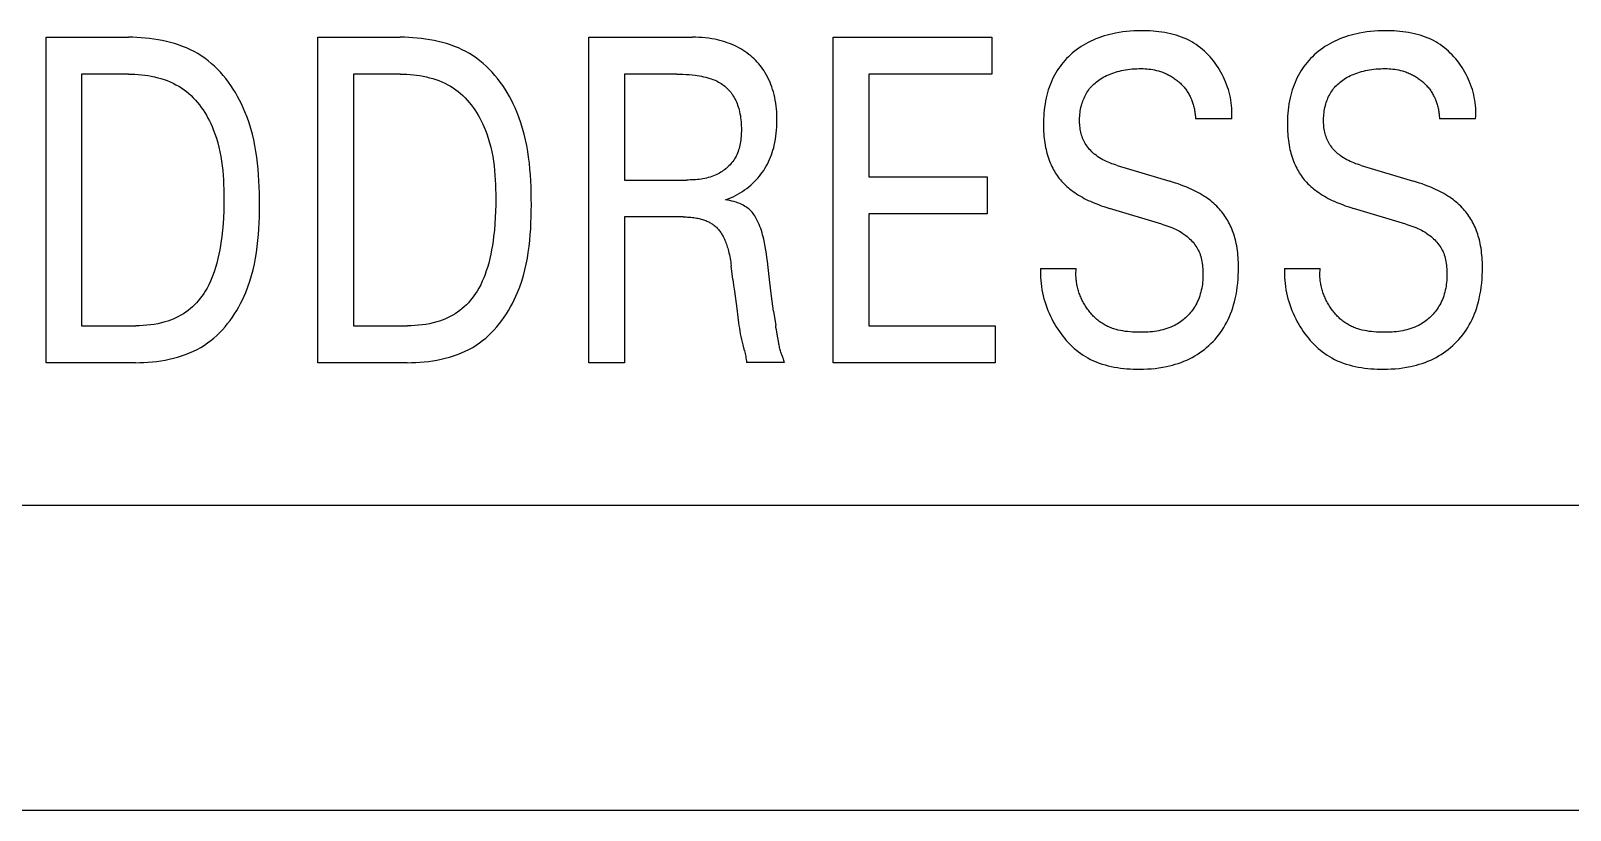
# Model space of a CAD drawing. Extents: x 867151 to 1787449, y -2071112 to -1028603.
# Drawn here: x 871117.75 to 871125.31, y -1032698.93 to -1032695.1 of the extents above; entities that cross this region are included whole.
import ezdxf

# ---------------------------------------------------------------- set-up
doc = ezdxf.new("R2010")
doc.units = 0
doc.header["$LTSCALE"] = 4
doc.header["$MEASUREMENT"] = 0
doc.layers.get('0').update_dxf_attribs({"linetype": 'CONTINUOUS'})
doc.layers.add('20000_FRONT_O', color=7, linetype='CONTINUOUS')

# ---------------------------------------------------------------- blocks, each defined once
blk = doc.blocks.new('CPU')
at = {"layer": '20000_FRONT_O', "color": 7, "linetype": 'Continuous'}
for p, q in [((82741.3324, 11003.8925), (82741.3324, 11005.4925)), ((82741.3324, 11005.4925), (82741.7379, 11005.4925)), ((82742.6686, 11003.8925), (82742.6686, 11005.4925)), ((82742.6686, 11005.4925), (82743.0741, 11005.4925)), ((82744.0004, 11003.8925), (82744.0004, 11005.4925)), ((82744.0004, 11005.4925), (82744.5102, 11005.4925)), ((82745.2023, 11003.8925), (82745.2023, 11005.4925)), ((82745.2023, 11005.4925), (82745.9825, 11005.4925)), ((82745.9825, 11005.4925), (82745.9825, 11005.3111)), ((82741.5075, 11005.3111), (82741.5075, 11004.0739)), ((82741.7379, 11005.3111), (82741.5075, 11005.3111)), ((82742.8437, 11005.3111), (82742.8437, 11004.0739)), ((82743.0741, 11005.3111), (82742.8437, 11005.3111)), ((82744.1754, 11005.3111), (82744.1754, 11004.7906)), ((82744.434, 11005.3111), (82744.1754, 11005.3111)), ((82745.3774, 11005.3111), (82745.3774, 11004.8065)), ((82745.9825, 11005.3111), (82745.3774, 11005.3111)), ((82747.1609, 11005.0922), (82746.9831, 11005.0922)), ((82748.3602, 11005.0922), (82748.1823, 11005.0922)), ((82745.3774, 11004.8065), (82745.9589, 11004.8065)), ((82745.9589, 11004.8065), (82745.9589, 11004.625)), ((82746.5985, 11004.862), (82746.8561, 11004.7849)), ((82747.7977, 11004.862), (82748.0553, 11004.7849)), ((82744.1754, 11004.7906), (82744.4802, 11004.7906)), ((82746.818, 11004.574), (82746.5604, 11004.6511)), ((82748.0172, 11004.574), (82747.7596, 11004.6511)), ((82744.1754, 11004.6092), (82744.1754, 11003.8925)), ((82744.4639, 11004.6092), (82744.1754, 11004.6092)), ((82745.3774, 11004.625), (82745.3774, 11004.0739)), ((82745.9589, 11004.625), (82745.3774, 11004.625)), ((82744.7088, 11004.3019), (82744.7007, 11004.3688)), ((82746.2211, 11004.3563), (82746.3971, 11004.3563)), ((82747.4203, 11004.3563), (82747.5963, 11004.3563)), ((82744.9093, 11004.1465), (82744.9193, 11004.0762)), ((82741.5075, 11004.0739), (82741.7733, 11004.0739)), ((82742.8437, 11004.0739), (82743.1095, 11004.0739)), ((82745.3774, 11004.0739), (82745.9988, 11004.0739)), ((82745.9988, 11004.0739), (82745.9988, 11003.8925)), ((82741.7724, 11003.8925), (82741.3324, 11003.8925)), ((82743.1086, 11003.8925), (82742.6686, 11003.8925)), ((82744.1754, 11003.8925), (82744.0004, 11003.8925)), ((82744.9619, 11003.8936), (82744.776, 11003.8936)), ((82745.9988, 11003.8925), (82745.2023, 11003.8925)), ((82730.988, 11003.1925), (82752.408, 11003.1925)), ((82730.988, 11001.6925), (82752.408, 11001.6925))]:
    blk.add_line(p, q, dxfattribs=at)
for points in [[(82741.7724, 11003.8925), (82741.793, 11003.8928), (82741.8138, 11003.8935), (82741.8346, 11003.8947), (82741.8555, 11003.8965), (82741.8763, 11003.8989), (82741.8972, 11003.9018), (82741.9179, 11003.9053), (82741.9385, 11003.9095), (82741.9589, 11003.9143), (82741.9791, 11003.9198), (82741.9991, 11003.9259), (82742.0187, 11003.9328), (82742.038, 11003.9405), (82742.057, 11003.9489), (82742.0755, 11003.958), (82742.0935, 11003.968), (82742.111, 11003.9788), (82742.127, 11003.9898), (82742.1426, 11004.0014), (82742.1576, 11004.0138), (82742.1721, 11004.0268), (82742.1861, 11004.0404), (82742.1996, 11004.0545), (82742.2126, 11004.0693), (82742.2251, 11004.0845), (82742.2371, 11004.1001), (82742.2486, 11004.1162), (82742.2596, 11004.1327), (82742.27, 11004.1495), (82742.2799, 11004.1667), (82742.2893, 11004.1841), (82742.2981, 11004.2018), (82742.3065, 11004.2197), (82742.3142, 11004.2377), (82742.325, 11004.2651), (82742.3345, 11004.2928), (82742.343, 11004.3208), (82742.3504, 11004.349), (82742.3569, 11004.3774), (82742.3625, 11004.406), (82742.3672, 11004.4348), (82742.3711, 11004.4638), (82742.3743, 11004.4929), (82742.3769, 11004.5221), (82742.3789, 11004.5514), (82742.3803, 11004.5808), (82742.3812, 11004.6103), (82742.3818, 11004.6398), (82742.382, 11004.6693), (82742.3819, 11004.6986), (82742.3814, 11004.7279), (82742.3806, 11004.7572), (82742.3793, 11004.7864), (82742.3775, 11004.8155), (82742.3752, 11004.8446), (82742.3723, 11004.8736), (82742.3687, 11004.9024), (82742.3645, 11004.9311), (82742.3594, 11004.9596), (82742.3536, 11004.988), (82742.3469, 11005.0162), (82742.3393, 11005.0442), (82742.3307, 11005.0719), (82742.3211, 11005.0994), (82742.3104, 11005.1266), (82742.3022, 11005.1457), (82742.2934, 11005.1647), (82742.284, 11005.1834), (82742.2741, 11005.2019), (82742.2637, 11005.2201), (82742.2526, 11005.2379), (82742.2411, 11005.2554), (82742.229, 11005.2724), (82742.2163, 11005.289), (82742.2031, 11005.3052), (82742.1894, 11005.3208), (82742.1751, 11005.3358), (82742.1603, 11005.3502), (82742.1449, 11005.364), (82742.129, 11005.3771), (82742.1126, 11005.3894), (82742.0957, 11005.401), (82742.0783, 11005.4119), (82742.0603, 11005.4219), (82742.0419, 11005.4312), (82742.0231, 11005.4398), (82742.0039, 11005.4476), (82741.9844, 11005.4547), (82741.9646, 11005.4611), (82741.9446, 11005.4669), (82741.9243, 11005.472), (82741.9038, 11005.4765), (82741.8832, 11005.4805), (82741.8624, 11005.4838), (82741.8416, 11005.4865), (82741.8208, 11005.4887), (82741.8, 11005.4904), (82741.7792, 11005.4916), (82741.7585, 11005.4923), (82741.7379, 11005.4925)], [(82743.1086, 11003.8925), (82743.1292, 11003.8928), (82743.15, 11003.8935), (82743.1708, 11003.8947), (82743.1917, 11003.8965), (82743.2126, 11003.8989), (82743.2334, 11003.9018), (82743.2541, 11003.9053), (82743.2747, 11003.9095), (82743.2952, 11003.9143), (82743.3154, 11003.9198), (82743.3353, 11003.9259), (82743.355, 11003.9328), (82743.3743, 11003.9405), (82743.3932, 11003.9489), (82743.4117, 11003.958), (82743.4298, 11003.968), (82743.4473, 11003.9788), (82743.4633, 11003.9898), (82743.4788, 11004.0014), (82743.4938, 11004.0138), (82743.5083, 11004.0268), (82743.5224, 11004.0404), (82743.5359, 11004.0545), (82743.5489, 11004.0693), (82743.5614, 11004.0845), (82743.5734, 11004.1001), (82743.5848, 11004.1162), (82743.5958, 11004.1327), (82743.6062, 11004.1495), (82743.6161, 11004.1667), (82743.6255, 11004.1841), (82743.6344, 11004.2018), (82743.6427, 11004.2197), (82743.6505, 11004.2377), (82743.6612, 11004.2651), (82743.6708, 11004.2928), (82743.6792, 11004.3208), (82743.6867, 11004.349), (82743.6931, 11004.3774), (82743.6987, 11004.406), (82743.7034, 11004.4348), (82743.7074, 11004.4638), (82743.7106, 11004.4929), (82743.7131, 11004.5221), (82743.7151, 11004.5514), (82743.7165, 11004.5808), (82743.7175, 11004.6103), (82743.718, 11004.6398), (82743.7182, 11004.6693), (82743.7181, 11004.6986), (82743.7177, 11004.7279), (82743.7168, 11004.7572), (82743.7156, 11004.7864), (82743.7138, 11004.8155), (82743.7115, 11004.8446), (82743.7085, 11004.8736), (82743.705, 11004.9024), (82743.7007, 11004.9311), (82743.6957, 11004.9596), (82743.6898, 11004.988), (82743.6831, 11005.0162), (82743.6755, 11005.0442), (82743.6669, 11005.0719), (82743.6573, 11005.0994), (82743.6467, 11005.1266), (82743.6384, 11005.1457), (82743.6296, 11005.1647), (82743.6203, 11005.1834), (82743.6104, 11005.2019), (82743.5999, 11005.2201), (82743.5889, 11005.2379), (82743.5773, 11005.2554), (82743.5652, 11005.2724), (82743.5525, 11005.289), (82743.5393, 11005.3052), (82743.5256, 11005.3208), (82743.5113, 11005.3358), (82743.4965, 11005.3502), (82743.4812, 11005.364), (82743.4653, 11005.3771), (82743.4489, 11005.3894), (82743.432, 11005.401), (82743.4145, 11005.4119), (82743.3966, 11005.4219), (82743.3782, 11005.4312), (82743.3594, 11005.4398), (82743.3402, 11005.4476), (82743.3207, 11005.4547), (82743.3009, 11005.4611), (82743.2808, 11005.4669), (82743.2605, 11005.472), (82743.24, 11005.4765), (82743.2194, 11005.4805), (82743.1987, 11005.4838), (82743.1779, 11005.4865), (82743.1571, 11005.4887), (82743.1362, 11005.4904), (82743.1154, 11005.4916), (82743.0947, 11005.4923), (82743.0741, 11005.4925)], [(82744.6726, 11004.6931), (82744.6851, 11004.6979), (82744.6975, 11004.7031), (82744.7097, 11004.7087), (82744.7217, 11004.7148), (82744.7333, 11004.721), (82744.7446, 11004.7276), (82744.7557, 11004.7346), (82744.7665, 11004.742), (82744.777, 11004.7496), (82744.7872, 11004.7576), (82744.7972, 11004.766), (82744.8068, 11004.7747), (82744.8153, 11004.783), (82744.8236, 11004.7915), (82744.8316, 11004.8003), (82744.8392, 11004.8094), (82744.8466, 11004.8187), (82744.8537, 11004.8282), (82744.8604, 11004.838), (82744.8668, 11004.848), (82744.8728, 11004.8583), (82744.8787, 11004.869), (82744.8842, 11004.8799), (82744.8893, 11004.8911), (82744.8941, 11004.9024), (82744.8984, 11004.9138), (82744.9025, 11004.9254), (82744.9061, 11004.937), (82744.9095, 11004.9488), (82744.9124, 11004.9607), (82744.9157, 11004.9756), (82744.9185, 11004.9907), (82744.9207, 11005.0058), (82744.9225, 11005.0209), (82744.9239, 11005.0362), (82744.9249, 11005.0514), (82744.9254, 11005.0667), (82744.9257, 11005.082), (82744.9255, 11005.0965), (82744.9251, 11005.111), (82744.9243, 11005.1254), (82744.9231, 11005.1399), (82744.9216, 11005.1543), (82744.9197, 11005.1686), (82744.9173, 11005.1829), (82744.9146, 11005.1971), (82744.9113, 11005.2112), (82744.9081, 11005.2235), (82744.9045, 11005.2358), (82744.9006, 11005.248), (82744.8962, 11005.26), (82744.8915, 11005.2719), (82744.8863, 11005.2836), (82744.8808, 11005.295), (82744.8748, 11005.3063), (82744.8684, 11005.3174), (82744.8625, 11005.3267), (82744.8564, 11005.3358), (82744.8499, 11005.3448), (82744.8431, 11005.3535), (82744.836, 11005.3619), (82744.8287, 11005.3702), (82744.8211, 11005.3782), (82744.8133, 11005.3859), (82744.8052, 11005.3934), (82744.7968, 11005.4007), (82744.7875, 11005.4082), (82744.778, 11005.4154), (82744.7682, 11005.4223), (82744.7582, 11005.4289), (82744.748, 11005.4351), (82744.7376, 11005.441), (82744.727, 11005.4465), (82744.7162, 11005.4517), (82744.7047, 11005.4568), (82744.6931, 11005.4615), (82744.6813, 11005.4658), (82744.6693, 11005.4698), (82744.6573, 11005.4735), (82744.6452, 11005.4767), (82744.6329, 11005.4797), (82744.6206, 11005.4823), (82744.605, 11005.4851), (82744.5893, 11005.4875), (82744.5735, 11005.4894), (82744.5577, 11005.4908), (82744.5419, 11005.4918), (82744.526, 11005.4923), (82744.5102, 11005.4925)], [(82747.1609, 11005.0922), (82747.1617, 11005.1052), (82747.1621, 11005.1183), (82747.1619, 11005.1313), (82747.1613, 11005.1444), (82747.1603, 11005.1575), (82747.1588, 11005.1705), (82747.1568, 11005.1835), (82747.1544, 11005.1965), (82747.1516, 11005.2094), (82747.1484, 11005.2223), (82747.1447, 11005.235), (82747.1407, 11005.2477), (82747.1362, 11005.2602), (82747.1313, 11005.2727), (82747.1261, 11005.2849), (82747.1205, 11005.297), (82747.1145, 11005.309), (82747.1081, 11005.3207), (82747.1014, 11005.3322), (82747.0944, 11005.3435), (82747.0871, 11005.3545), (82747.0794, 11005.3653), (82747.0714, 11005.3758), (82747.0631, 11005.386), (82747.0545, 11005.396), (82747.0456, 11005.4056), (82747.0364, 11005.4149), (82747.027, 11005.4239), (82747.0172, 11005.4326), (82747.0072, 11005.4409), (82746.9969, 11005.4488), (82746.9864, 11005.4563), (82746.9756, 11005.4634), (82746.9645, 11005.47), (82746.9533, 11005.4763), (82746.9406, 11005.4826), (82746.9277, 11005.4884), (82746.9145, 11005.4937), (82746.9011, 11005.4985), (82746.8875, 11005.5028), (82746.8738, 11005.5067), (82746.8599, 11005.5101), (82746.8458, 11005.5131), (82746.8317, 11005.5157), (82746.8174, 11005.5179), (82746.8031, 11005.5197), (82746.7886, 11005.5212), (82746.7742, 11005.5224), (82746.7597, 11005.5233), (82746.7453, 11005.5239), (82746.7308, 11005.5242), (82746.7164, 11005.5243), (82746.6981, 11005.524), (82746.6799, 11005.5233), (82746.6619, 11005.5222), (82746.6438, 11005.5207), (82746.6259, 11005.5186), (82746.6081, 11005.5161), (82746.5903, 11005.5129), (82746.5762, 11005.51), (82746.5622, 11005.5068), (82746.5483, 11005.5031), (82746.5345, 11005.4991), (82746.5208, 11005.4946), (82746.5072, 11005.4898), (82746.4938, 11005.4846), (82746.4805, 11005.4789), (82746.4681, 11005.4731), (82746.4558, 11005.467), (82746.4438, 11005.4605), (82746.432, 11005.4536), (82746.4204, 11005.4463), (82746.409, 11005.4386), (82746.3979, 11005.4306), (82746.3871, 11005.4222), (82746.3773, 11005.4141), (82746.3679, 11005.4057), (82746.3587, 11005.397), (82746.3497, 11005.388), (82746.3411, 11005.3787), (82746.3328, 11005.3692), (82746.3248, 11005.3593), (82746.3172, 11005.3493), (82746.3099, 11005.3389), (82746.3029, 11005.3283), (82746.2962, 11005.3172), (82746.2898, 11005.3058), (82746.2838, 11005.2942), (82746.2782, 11005.2824), (82746.273, 11005.2704), (82746.2682, 11005.2583), (82746.2637, 11005.246), (82746.2596, 11005.2336), (82746.2558, 11005.2211), (82746.2524, 11005.2085), (82746.2489, 11005.1939), (82746.2459, 11005.1792), (82746.2433, 11005.1644), (82746.2411, 11005.1496), (82746.2392, 11005.1347), (82746.2378, 11005.1197), (82746.2368, 11005.1048)], [(82748.3602, 11005.0922), (82748.361, 11005.1052), (82748.3613, 11005.1183), (82748.3612, 11005.1313), (82748.3606, 11005.1444), (82748.3595, 11005.1575), (82748.358, 11005.1705), (82748.3561, 11005.1835), (82748.3537, 11005.1965), (82748.3509, 11005.2094), (82748.3476, 11005.2223), (82748.344, 11005.235), (82748.3399, 11005.2477), (82748.3355, 11005.2602), (82748.3306, 11005.2727), (82748.3254, 11005.2849), (82748.3197, 11005.297), (82748.3137, 11005.309), (82748.3074, 11005.3207), (82748.3007, 11005.3322), (82748.2937, 11005.3435), (82748.2864, 11005.3545), (82748.2787, 11005.3653), (82748.2707, 11005.3758), (82748.2624, 11005.386), (82748.2538, 11005.396), (82748.2449, 11005.4056), (82748.2357, 11005.4149), (82748.2262, 11005.4239), (82748.2165, 11005.4326), (82748.2064, 11005.4409), (82748.1962, 11005.4488), (82748.1856, 11005.4563), (82748.1748, 11005.4634), (82748.1638, 11005.47), (82748.1525, 11005.4763), (82748.1398, 11005.4826), (82748.1269, 11005.4884), (82748.1138, 11005.4937), (82748.1004, 11005.4985), (82748.0868, 11005.5028), (82748.0731, 11005.5067), (82748.0591, 11005.5101), (82748.0451, 11005.5131), (82748.0309, 11005.5157), (82748.0167, 11005.5179), (82748.0023, 11005.5197), (82747.9879, 11005.5212), (82747.9735, 11005.5224), (82747.959, 11005.5233), (82747.9445, 11005.5239), (82747.9301, 11005.5242), (82747.9156, 11005.5243), (82747.8974, 11005.524), (82747.8792, 11005.5233), (82747.8611, 11005.5222), (82747.8431, 11005.5207), (82747.8252, 11005.5186), (82747.8073, 11005.5161), (82747.7896, 11005.5129), (82747.7755, 11005.51), (82747.7615, 11005.5068), (82747.7476, 11005.5031), (82747.7337, 11005.4991), (82747.72, 11005.4946), (82747.7065, 11005.4898), (82747.693, 11005.4846), (82747.6798, 11005.4789), (82747.6674, 11005.4731), (82747.6551, 11005.467), (82747.6431, 11005.4605), (82747.6312, 11005.4536), (82747.6196, 11005.4463), (82747.6083, 11005.4386), (82747.5972, 11005.4306), (82747.5863, 11005.4222), (82747.5766, 11005.4141), (82747.5671, 11005.4057), (82747.5579, 11005.397), (82747.549, 11005.388), (82747.5404, 11005.3787), (82747.5321, 11005.3692), (82747.5241, 11005.3593), (82747.5164, 11005.3493), (82747.5091, 11005.3389), (82747.5022, 11005.3283), (82747.4954, 11005.3172), (82747.4891, 11005.3058), (82747.4831, 11005.2942), (82747.4775, 11005.2824), (82747.4723, 11005.2704), (82747.4674, 11005.2583), (82747.4629, 11005.246), (82747.4588, 11005.2336), (82747.4551, 11005.2211), (82747.4517, 11005.2085), (82747.4482, 11005.1939), (82747.4451, 11005.1792), (82747.4425, 11005.1644), (82747.4403, 11005.1496), (82747.4385, 11005.1347), (82747.4371, 11005.1197), (82747.436, 11005.1048)], [(82746.5985, 11004.862), (82746.5894, 11004.8648), (82746.5804, 11004.8678), (82746.5714, 11004.871), (82746.5625, 11004.8744), (82746.5537, 11004.878), (82746.5449, 11004.8819), (82746.5363, 11004.886), (82746.5279, 11004.8904), (82746.5196, 11004.895), (82746.5114, 11004.9), (82746.5034, 11004.9052), (82746.4956, 11004.9108), (82746.4898, 11004.9153), (82746.4841, 11004.92), (82746.4785, 11004.9249), (82746.4731, 11004.93), (82746.4679, 11004.9352), (82746.4628, 11004.9406), (82746.458, 11004.9462), (82746.4534, 11004.952), (82746.449, 11004.9579), (82746.4448, 11004.9639), (82746.4409, 11004.9701), (82746.4373, 11004.9765), (82746.434, 11004.983), (82746.4308, 11004.9898), (82746.4279, 11004.9968), (82746.4254, 11005.0039), (82746.4231, 11005.0111), (82746.4211, 11005.0184), (82746.4193, 11005.0257), (82746.4178, 11005.0332), (82746.4165, 11005.0407), (82746.4155, 11005.0482), (82746.4146, 11005.0558), (82746.414, 11005.0634), (82746.4136, 11005.071), (82746.4134, 11005.0786), (82746.4134, 11005.0874), (82746.4136, 11005.0961), (82746.414, 11005.1048), (82746.4147, 11005.1135), (82746.4157, 11005.1222), (82746.4169, 11005.1308), (82746.4184, 11005.1393), (82746.4202, 11005.1478), (82746.4223, 11005.1563), (82746.4246, 11005.1647), (82746.4269, 11005.1721), (82746.4294, 11005.1794), (82746.4322, 11005.1866), (82746.4352, 11005.1937), (82746.4384, 11005.2008), (82746.4418, 11005.2077), (82746.4455, 11005.2144), (82746.4495, 11005.2211), (82746.4537, 11005.2276), (82746.4581, 11005.2338), (82746.4628, 11005.2399), (82746.4677, 11005.2458), (82746.4729, 11005.2515), (82746.4782, 11005.2571), (82746.4838, 11005.2624), (82746.4895, 11005.2675), (82746.4954, 11005.2725), (82746.5015, 11005.2772), (82746.5077, 11005.2818), (82746.5141, 11005.2861), (82746.5219, 11005.2911), (82746.5298, 11005.2958), (82746.5379, 11005.3002), (82746.5462, 11005.3043), (82746.5546, 11005.3082), (82746.563, 11005.3118), (82746.5716, 11005.3151), (82746.581, 11005.3184), (82746.5905, 11005.3214), (82746.6001, 11005.3242), (82746.6098, 11005.3266), (82746.6195, 11005.3288), (82746.6293, 11005.3308), (82746.6391, 11005.3325), (82746.65, 11005.3341), (82746.661, 11005.3355), (82746.6721, 11005.3366), (82746.6831, 11005.3374), (82746.6942, 11005.338), (82746.7053, 11005.3383), (82746.7164, 11005.3383), (82746.7258, 11005.3381), (82746.7352, 11005.3377), (82746.7446, 11005.3371), (82746.754, 11005.3362), (82746.7634, 11005.335), (82746.7727, 11005.3336), (82746.7819, 11005.3319), (82746.792, 11005.3296), (82746.8019, 11005.327), (82746.8118, 11005.3239)], [(82747.7977, 11004.862), (82747.7886, 11004.8648), (82747.7796, 11004.8678), (82747.7706, 11004.871), (82747.7617, 11004.8744), (82747.7529, 11004.878), (82747.7442, 11004.8819), (82747.7356, 11004.886), (82747.7271, 11004.8904), (82747.7188, 11004.895), (82747.7107, 11004.9), (82747.7027, 11004.9052), (82747.6949, 11004.9108), (82747.6891, 11004.9153), (82747.6833, 11004.92), (82747.6778, 11004.9249), (82747.6724, 11004.93), (82747.6671, 11004.9352), (82747.6621, 11004.9406), (82747.6573, 11004.9462), (82747.6527, 11004.952), (82747.6483, 11004.9579), (82747.6441, 11004.9639), (82747.6402, 11004.9701), (82747.6366, 11004.9765), (82747.6332, 11004.983), (82747.6301, 11004.9898), (82747.6272, 11004.9968), (82747.6246, 11005.0039), (82747.6223, 11005.0111), (82747.6203, 11005.0184), (82747.6186, 11005.0257), (82747.617, 11005.0332), (82747.6158, 11005.0407), (82747.6147, 11005.0482), (82747.6139, 11005.0558), (82747.6133, 11005.0634), (82747.6129, 11005.071), (82747.6127, 11005.0786), (82747.6126, 11005.0874), (82747.6128, 11005.0961), (82747.6133, 11005.1048), (82747.614, 11005.1135), (82747.615, 11005.1222), (82747.6162, 11005.1308), (82747.6177, 11005.1393), (82747.6195, 11005.1478), (82747.6215, 11005.1563), (82747.6238, 11005.1647), (82747.6261, 11005.1721), (82747.6287, 11005.1794), (82747.6314, 11005.1866), (82747.6344, 11005.1937), (82747.6376, 11005.2008), (82747.6411, 11005.2077), (82747.6448, 11005.2144), (82747.6488, 11005.2211), (82747.653, 11005.2276), (82747.6574, 11005.2338), (82747.6621, 11005.2399), (82747.667, 11005.2458), (82747.6721, 11005.2515), (82747.6775, 11005.2571), (82747.6831, 11005.2624), (82747.6888, 11005.2675), (82747.6947, 11005.2725), (82747.7008, 11005.2772), (82747.707, 11005.2818), (82747.7133, 11005.2861), (82747.7211, 11005.2911), (82747.7291, 11005.2958), (82747.7372, 11005.3002), (82747.7454, 11005.3043), (82747.7538, 11005.3082), (82747.7623, 11005.3118), (82747.7709, 11005.3151), (82747.7803, 11005.3184), (82747.7898, 11005.3214), (82747.7994, 11005.3242), (82747.809, 11005.3266), (82747.8187, 11005.3288), (82747.8285, 11005.3308), (82747.8383, 11005.3325), (82747.8493, 11005.3341), (82747.8603, 11005.3355), (82747.8713, 11005.3366), (82747.8824, 11005.3374), (82747.8935, 11005.338), (82747.9045, 11005.3383), (82747.9156, 11005.3383), (82747.9251, 11005.3381), (82747.9345, 11005.3377), (82747.9439, 11005.3371), (82747.9533, 11005.3362), (82747.9626, 11005.335), (82747.9719, 11005.3336), (82747.9812, 11005.3319), (82747.9912, 11005.3296), (82748.0012, 11005.327), (82748.0111, 11005.3239)], [(82741.7379, 11005.3111), (82741.7538, 11005.3109), (82741.7698, 11005.3103), (82741.7858, 11005.3093), (82741.8019, 11005.3079), (82741.818, 11005.306), (82741.834, 11005.3037), (82741.85, 11005.3009), (82741.8659, 11005.2976), (82741.8816, 11005.2938), (82741.8972, 11005.2894), (82741.9125, 11005.2846), (82741.9276, 11005.2791), (82741.9425, 11005.2732), (82741.957, 11005.2666), (82741.9712, 11005.2594), (82741.985, 11005.2516), (82741.9985, 11005.2432), (82742.0109, 11005.2345), (82742.0229, 11005.2253), (82742.0345, 11005.2156), (82742.0457, 11005.2054), (82742.0565, 11005.1946), (82742.0669, 11005.1835), (82742.0769, 11005.1719), (82742.0865, 11005.1599), (82742.0957, 11005.1476), (82742.1045, 11005.1349), (82742.1129, 11005.122), (82742.1209, 11005.1087), (82742.1285, 11005.0952), (82742.1357, 11005.0815), (82742.1424, 11005.0677), (82742.1488, 11005.0536), (82742.1548, 11005.0394), (82742.1631, 11005.0177), (82742.1705, 11004.9958), (82742.177, 11004.9737), (82742.1827, 11004.9515), (82742.1877, 11004.929), (82742.192, 11004.9065), (82742.1957, 11004.8838), (82742.1987, 11004.8609), (82742.2012, 11004.8381), (82742.2032, 11004.8151), (82742.2047, 11004.7921), (82742.2057, 11004.769), (82742.2064, 11004.746), (82742.2068, 11004.7229), (82742.2069, 11004.6999), (82742.2066, 11004.6686), (82742.2059, 11004.6374), (82742.2046, 11004.6062), (82742.2026, 11004.5752), (82742.2, 11004.5441), (82742.1967, 11004.5132), (82742.1939, 11004.4912), (82742.1906, 11004.4693), (82742.1868, 11004.4474), (82742.1826, 11004.4257), (82742.1777, 11004.4041), (82742.1723, 11004.3826), (82742.1662, 11004.3612), (82742.1606, 11004.3438), (82742.1546, 11004.3265), (82742.148, 11004.3094), (82742.1408, 11004.2926), (82742.133, 11004.276), (82742.1245, 11004.2598), (82742.1153, 11004.244), (82742.1076, 11004.2321), (82742.0995, 11004.2205), (82742.091, 11004.2092), (82742.082, 11004.1982), (82742.0726, 11004.1876), (82742.0628, 11004.1774), (82742.0526, 11004.1677), (82742.0419, 11004.1584), (82742.0309, 11004.1495), (82742.0194, 11004.1412), (82742.0076, 11004.1334), (82741.9954, 11004.1261), (82741.9829, 11004.1193), (82741.9701, 11004.113), (82741.9571, 11004.1072), (82741.9439, 11004.1019), (82741.9305, 11004.0971), (82741.9169, 11004.0928), (82741.8994, 11004.0881), (82741.8816, 11004.0841), (82741.8637, 11004.0808), (82741.8457, 11004.0782), (82741.8277, 11004.0763), (82741.8095, 11004.075), (82741.7914, 11004.0742), (82741.7733, 11004.0739)], [(82743.0741, 11005.3111), (82743.09, 11005.3109), (82743.106, 11005.3103), (82743.1221, 11005.3093), (82743.1382, 11005.3079), (82743.1542, 11005.306), (82743.1703, 11005.3037), (82743.1863, 11005.3009), (82743.2021, 11005.2976), (82743.2178, 11005.2938), (82743.2334, 11005.2894), (82743.2487, 11005.2846), (82743.2639, 11005.2791), (82743.2787, 11005.2732), (82743.2932, 11005.2666), (82743.3074, 11005.2594), (82743.3213, 11005.2516), (82743.3347, 11005.2432), (82743.3471, 11005.2345), (82743.3591, 11005.2253), (82743.3707, 11005.2156), (82743.3819, 11005.2054), (82743.3927, 11005.1946), (82743.4031, 11005.1835), (82743.4131, 11005.1719), (82743.4227, 11005.1599), (82743.432, 11005.1476), (82743.4408, 11005.1349), (82743.4491, 11005.122), (82743.4571, 11005.1087), (82743.4647, 11005.0952), (82743.4719, 11005.0815), (82743.4787, 11005.0677), (82743.4851, 11005.0536), (82743.491, 11005.0394), (82743.4993, 11005.0177), (82743.5067, 11004.9958), (82743.5132, 11004.9737), (82743.519, 11004.9515), (82743.524, 11004.929), (82743.5283, 11004.9065), (82743.5319, 11004.8838), (82743.535, 11004.8609), (82743.5374, 11004.8381), (82743.5394, 11004.8151), (82743.5409, 11004.7921), (82743.542, 11004.769), (82743.5427, 11004.746), (82743.5431, 11004.7229), (82743.5431, 11004.6999), (82743.5429, 11004.6686), (82743.5421, 11004.6374), (82743.5408, 11004.6062), (82743.5389, 11004.5752), (82743.5363, 11004.5441), (82743.533, 11004.5132), (82743.5301, 11004.4912), (82743.5268, 11004.4693), (82743.5231, 11004.4474), (82743.5188, 11004.4257), (82743.514, 11004.4041), (82743.5085, 11004.3826), (82743.5024, 11004.3612), (82743.4969, 11004.3438), (82743.4909, 11004.3265), (82743.4843, 11004.3094), (82743.4771, 11004.2926), (82743.4693, 11004.276), (82743.4608, 11004.2598), (82743.4515, 11004.244), (82743.4439, 11004.2321), (82743.4358, 11004.2205), (82743.4273, 11004.2092), (82743.4183, 11004.1982), (82743.4089, 11004.1876), (82743.3991, 11004.1774), (82743.3888, 11004.1677), (82743.3782, 11004.1584), (82743.3672, 11004.1495), (82743.3557, 11004.1412), (82743.3438, 11004.1334), (82743.3316, 11004.1261), (82743.3191, 11004.1193), (82743.3064, 11004.113), (82743.2934, 11004.1072), (82743.2801, 11004.1019), (82743.2667, 11004.0971), (82743.2532, 11004.0928), (82743.2356, 11004.0881), (82743.2179, 11004.0841), (82743.2, 11004.0808), (82743.182, 11004.0782), (82743.1639, 11004.0763), (82743.1458, 11004.075), (82743.1276, 11004.0742), (82743.1095, 11004.0739)], [(82744.434, 11005.3111), (82744.4489, 11005.311), (82744.4637, 11005.3106), (82744.4786, 11005.3099), (82744.4935, 11005.3089), (82744.5083, 11005.3076), (82744.5231, 11005.3059), (82744.5336, 11005.3045), (82744.5441, 11005.3028), (82744.5545, 11005.3009), (82744.5649, 11005.2987), (82744.5752, 11005.2963), (82744.5855, 11005.2935), (82744.5956, 11005.2904), (82744.603, 11005.288), (82744.6103, 11005.2853), (82744.6174, 11005.2824), (82744.6245, 11005.2793), (82744.6315, 11005.276), (82744.6384, 11005.2725), (82744.6451, 11005.2687), (82744.6517, 11005.2646), (82744.6575, 11005.2607), (82744.6632, 11005.2565), (82744.6687, 11005.2522), (82744.6741, 11005.2476), (82744.6793, 11005.2428), (82744.6843, 11005.2379), (82744.6892, 11005.2328), (82744.6938, 11005.2275), (82744.6983, 11005.222), (82744.7026, 11005.2164), (82744.7066, 11005.2107), (82744.7111, 11005.2037), (82744.7154, 11005.1966), (82744.7193, 11005.1893), (82744.723, 11005.1818), (82744.7264, 11005.1743), (82744.7295, 11005.1666), (82744.7324, 11005.1588), (82744.735, 11005.151), (82744.7374, 11005.143), (82744.7396, 11005.1351), (82744.7419, 11005.1256), (82744.7439, 11005.116), (82744.7456, 11005.1064), (82744.747, 11005.0967), (82744.7482, 11005.087), (82744.7491, 11005.0772), (82744.7498, 11005.0675), (82744.7503, 11005.0576), (82744.7505, 11005.0477), (82744.7506, 11005.0378), (82744.7505, 11005.0294), (82744.7502, 11005.021), (82744.7498, 11005.0125), (82744.7492, 11005.0041), (82744.7485, 11004.9957), (82744.7475, 11004.9873), (82744.7464, 11004.9789), (82744.745, 11004.9707), (82744.7434, 11004.9624), (82744.7415, 11004.9543), (82744.7394, 11004.9462), (82744.737, 11004.9383), (82744.7343, 11004.9305), (82744.7314, 11004.9227), (82744.7281, 11004.9152), (82744.7245, 11004.9077), (82744.7205, 11004.9005), (82744.7168, 11004.8943), (82744.7129, 11004.8883), (82744.7087, 11004.8824), (82744.7043, 11004.8766), (82744.6996, 11004.871), (82744.6948, 11004.8656), (82744.6897, 11004.8603), (82744.6845, 11004.8552), (82744.6791, 11004.8503), (82744.6735, 11004.8456), (82744.6677, 11004.841), (82744.6618, 11004.8367), (82744.6558, 11004.8325), (82744.6496, 11004.8286), (82744.6433, 11004.8249), (82744.6369, 11004.8213), (82744.6304, 11004.8181), (82744.6222, 11004.8143), (82744.6138, 11004.8108), (82744.6053, 11004.8077), (82744.5967, 11004.805), (82744.588, 11004.8025), (82744.5793, 11004.8003), (82744.5704, 11004.7983), (82744.5615, 11004.7967), (82744.5526, 11004.7952), (82744.5435, 11004.794), (82744.5345, 11004.793), (82744.5255, 11004.7922), (82744.5164, 11004.7916), (82744.5073, 11004.7911), (82744.4983, 11004.7908), (82744.4892, 11004.7907), (82744.4802, 11004.7906)], [(82746.8118, 11005.3239), (82746.8176, 11005.322), (82746.8235, 11005.3198), (82746.8292, 11005.3175), (82746.8349, 11005.3151), (82746.8406, 11005.3126), (82746.8456, 11005.3102), (82746.8505, 11005.3077), (82746.8554, 11005.3051), (82746.8603, 11005.3024), (82746.865, 11005.2995), (82746.8698, 11005.2966), (82746.8744, 11005.2936), (82746.879, 11005.2904), (82746.8835, 11005.2872), (82746.888, 11005.2839), (82746.8924, 11005.2805), (82746.8965, 11005.2771), (82746.9006, 11005.2736), (82746.9046, 11005.27), (82746.9086, 11005.2664), (82746.9124, 11005.2626), (82746.9162, 11005.2588), (82746.9199, 11005.2549), (82746.9235, 11005.2509), (82746.927, 11005.2469), (82746.9304, 11005.2427), (82746.9337, 11005.2385), (82746.9369, 11005.2342), (82746.9399, 11005.2298), (82746.9429, 11005.2254), (82746.9458, 11005.2208), (82746.9486, 11005.2162), (82746.9512, 11005.2115), (82746.9537, 11005.2068), (82746.9562, 11005.202), (82746.9585, 11005.1972), (82746.9607, 11005.1923), (82746.9628, 11005.1873), (82746.9648, 11005.1823), (82746.9667, 11005.1773), (82746.9685, 11005.1722), (82746.9702, 11005.1671), (82746.9719, 11005.1615), (82746.9735, 11005.1558), (82746.975, 11005.1501), (82746.9763, 11005.1444), (82746.9775, 11005.1387), (82746.9786, 11005.1329), (82746.9796, 11005.1272), (82746.9805, 11005.1214), (82746.9812, 11005.1156), (82746.9819, 11005.1097), (82746.9824, 11005.1039), (82746.9828, 11005.0981), (82746.9831, 11005.0922)], [(82748.0111, 11005.3239), (82748.0169, 11005.322), (82748.0227, 11005.3198), (82748.0285, 11005.3175), (82748.0342, 11005.3151), (82748.0398, 11005.3126), (82748.0448, 11005.3102), (82748.0498, 11005.3077), (82748.0547, 11005.3051), (82748.0595, 11005.3024), (82748.0643, 11005.2995), (82748.069, 11005.2966), (82748.0737, 11005.2936), (82748.0783, 11005.2904), (82748.0828, 11005.2872), (82748.0872, 11005.2839), (82748.0916, 11005.2805), (82748.0958, 11005.2771), (82748.0999, 11005.2736), (82748.1039, 11005.27), (82748.1078, 11005.2664), (82748.1117, 11005.2626), (82748.1155, 11005.2588), (82748.1191, 11005.2549), (82748.1227, 11005.2509), (82748.1262, 11005.2469), (82748.1296, 11005.2427), (82748.1329, 11005.2385), (82748.1361, 11005.2342), (82748.1392, 11005.2298), (82748.1422, 11005.2254), (82748.1451, 11005.2208), (82748.1478, 11005.2162), (82748.1505, 11005.2115), (82748.153, 11005.2068), (82748.1554, 11005.202), (82748.1578, 11005.1972), (82748.16, 11005.1923), (82748.1621, 11005.1873), (82748.1641, 11005.1823), (82748.166, 11005.1773), (82748.1678, 11005.1722), (82748.1694, 11005.1671), (82748.1712, 11005.1615), (82748.1728, 11005.1558), (82748.1742, 11005.1501), (82748.1756, 11005.1444), (82748.1768, 11005.1387), (82748.1779, 11005.1329), (82748.1789, 11005.1272), (82748.1798, 11005.1214), (82748.1805, 11005.1156), (82748.1811, 11005.1097), (82748.1817, 11005.1039), (82748.1821, 11005.0981), (82748.1823, 11005.0922)], [(82746.2368, 11005.1048), (82746.2361, 11005.0908), (82746.2357, 11005.0768), (82746.2356, 11005.0627), (82746.2357, 11005.0515), (82746.236, 11005.0403), (82746.2365, 11005.0291), (82746.2372, 11005.0179), (82746.2381, 11005.0067), (82746.2392, 11004.9955), (82746.2405, 11004.9843), (82746.2421, 11004.9732), (82746.244, 11004.9621), (82746.2461, 11004.9511), (82746.2482, 11004.9414), (82746.2505, 11004.9316), (82746.253, 11004.922), (82746.2558, 11004.9124), (82746.2588, 11004.9029), (82746.2621, 11004.8934), (82746.2655, 11004.8841), (82746.2693, 11004.8748), (82746.2733, 11004.8657), (82746.2775, 11004.8566), (82746.2813, 11004.849), (82746.2854, 11004.8415), (82746.2896, 11004.834), (82746.294, 11004.8267), (82746.2986, 11004.8195), (82746.3033, 11004.8125), (82746.3083, 11004.8055), (82746.3134, 11004.7987), (82746.3187, 11004.7921), (82746.3242, 11004.7856), (82746.3299, 11004.7793), (82746.3367, 11004.7722), (82746.3437, 11004.7654), (82746.3509, 11004.7587), (82746.3582, 11004.7523), (82746.3658, 11004.7461), (82746.3735, 11004.7401), (82746.3814, 11004.7343), (82746.3894, 11004.7287), (82746.3986, 11004.7226), (82746.4079, 11004.7168), (82746.4173, 11004.7111), (82746.4269, 11004.7057), (82746.4366, 11004.7005), (82746.4464, 11004.6955), (82746.4562, 11004.6907), (82746.4662, 11004.686), (82746.4793, 11004.6802), (82746.4926, 11004.6747), (82746.506, 11004.6695), (82746.5194, 11004.6645), (82746.533, 11004.6598), (82746.5466, 11004.6554), (82746.5604, 11004.6511)], [(82747.436, 11005.1048), (82747.4353, 11005.0908), (82747.435, 11005.0768), (82747.4349, 11005.0627), (82747.435, 11005.0515), (82747.4353, 11005.0403), (82747.4357, 11005.0291), (82747.4364, 11005.0179), (82747.4373, 11005.0067), (82747.4384, 11004.9955), (82747.4398, 11004.9843), (82747.4414, 11004.9732), (82747.4432, 11004.9621), (82747.4453, 11004.9511), (82747.4474, 11004.9414), (82747.4498, 11004.9316), (82747.4523, 11004.922), (82747.4551, 11004.9124), (82747.4581, 11004.9029), (82747.4613, 11004.8934), (82747.4648, 11004.8841), (82747.4685, 11004.8748), (82747.4725, 11004.8657), (82747.4768, 11004.8566), (82747.4806, 11004.849), (82747.4846, 11004.8415), (82747.4888, 11004.834), (82747.4932, 11004.8267), (82747.4978, 11004.8195), (82747.5026, 11004.8125), (82747.5075, 11004.8055), (82747.5127, 11004.7987), (82747.518, 11004.7921), (82747.5235, 11004.7856), (82747.5292, 11004.7793), (82747.5359, 11004.7722), (82747.5429, 11004.7654), (82747.5501, 11004.7587), (82747.5575, 11004.7523), (82747.5651, 11004.7461), (82747.5728, 11004.7401), (82747.5807, 11004.7343), (82747.5887, 11004.7287), (82747.5978, 11004.7226), (82747.6071, 11004.7168), (82747.6166, 11004.7111), (82747.6261, 11004.7057), (82747.6358, 11004.7005), (82747.6456, 11004.6955), (82747.6555, 11004.6907), (82747.6655, 11004.686), (82747.6786, 11004.6802), (82747.6919, 11004.6747), (82747.7052, 11004.6695), (82747.7187, 11004.6645), (82747.7323, 11004.6598), (82747.7459, 11004.6554), (82747.7596, 11004.6511)], [(82747.1943, 11004.3416), (82747.1945, 11004.3642), (82747.1943, 11004.3757), (82747.194, 11004.3872), (82747.1934, 11004.3987), (82747.1927, 11004.4102), (82747.1918, 11004.4217), (82747.1906, 11004.4332), (82747.1892, 11004.4446), (82747.1875, 11004.456), (82747.1856, 11004.4673), (82747.1834, 11004.4786), (82747.1814, 11004.4877), (82747.1792, 11004.4968), (82747.1768, 11004.5058), (82747.1742, 11004.5148), (82747.1714, 11004.5237), (82747.1684, 11004.5325), (82747.1652, 11004.5413), (82747.1617, 11004.5499), (82747.1581, 11004.5585), (82747.1542, 11004.567), (82747.1501, 11004.5754), (82747.146, 11004.5832), (82747.1418, 11004.5909), (82747.1373, 11004.5985), (82747.1326, 11004.606), (82747.1277, 11004.6134), (82747.1227, 11004.6206), (82747.1175, 11004.6277), (82747.112, 11004.6346), (82747.1064, 11004.6414), (82747.1006, 11004.6481), (82747.0947, 11004.6545), (82747.0877, 11004.6617), (82747.0805, 11004.6686), (82747.0731, 11004.6753), (82747.0655, 11004.6818), (82747.0577, 11004.6881), (82747.0498, 11004.6942), (82747.0417, 11004.7001), (82747.0335, 11004.7058), (82747.024, 11004.712), (82747.0144, 11004.718), (82747.0046, 11004.7238), (82746.9947, 11004.7293), (82746.9847, 11004.7346), (82746.9745, 11004.7397), (82746.9643, 11004.7446), (82746.954, 11004.7493), (82746.9403, 11004.7552), (82746.9265, 11004.7608), (82746.9126, 11004.7661), (82746.8986, 11004.7712), (82746.8845, 11004.776), (82746.8703, 11004.7806), (82746.8561, 11004.7849)], [(82748.3935, 11004.3416), (82748.3937, 11004.3642), (82748.3936, 11004.3757), (82748.3932, 11004.3872), (82748.3927, 11004.3987), (82748.392, 11004.4102), (82748.391, 11004.4217), (82748.3898, 11004.4332), (82748.3884, 11004.4446), (82748.3868, 11004.456), (82748.3848, 11004.4673), (82748.3826, 11004.4786), (82748.3806, 11004.4877), (82748.3784, 11004.4968), (82748.376, 11004.5058), (82748.3734, 11004.5148), (82748.3706, 11004.5237), (82748.3676, 11004.5325), (82748.3644, 11004.5413), (82748.361, 11004.5499), (82748.3573, 11004.5585), (82748.3535, 11004.567), (82748.3494, 11004.5754), (82748.3453, 11004.5832), (82748.341, 11004.5909), (82748.3365, 11004.5985), (82748.3319, 11004.606), (82748.327, 11004.6134), (82748.322, 11004.6206), (82748.3167, 11004.6277), (82748.3113, 11004.6346), (82748.3057, 11004.6414), (82748.2999, 11004.6481), (82748.2939, 11004.6545), (82748.2869, 11004.6617), (82748.2797, 11004.6686), (82748.2723, 11004.6753), (82748.2647, 11004.6818), (82748.257, 11004.6881), (82748.249, 11004.6942), (82748.241, 11004.7001), (82748.2327, 11004.7058), (82748.2233, 11004.712), (82748.2136, 11004.718), (82748.2038, 11004.7238), (82748.1939, 11004.7293), (82748.1839, 11004.7346), (82748.1738, 11004.7397), (82748.1635, 11004.7446), (82748.1532, 11004.7493), (82748.1395, 11004.7552), (82748.1257, 11004.7608), (82748.1118, 11004.7661), (82748.0978, 11004.7712), (82748.0837, 11004.776), (82748.0696, 11004.7806), (82748.0553, 11004.7849)], [(82744.8892, 11004.3012), (82744.8821, 11004.3614), (82744.8785, 11004.3915), (82744.8761, 11004.4097), (82744.8736, 11004.428), (82744.8708, 11004.4462), (82744.8677, 11004.4644), (82744.8642, 11004.4824), (82744.8603, 11004.5004), (82744.8578, 11004.5109), (82744.8551, 11004.5214), (82744.8522, 11004.5317), (82744.8491, 11004.542), (82744.8457, 11004.5523), (82744.842, 11004.5624), (82744.838, 11004.5725), (82744.8337, 11004.5825), (82744.8306, 11004.5891), (82744.8274, 11004.5957), (82744.824, 11004.6021), (82744.8203, 11004.6085), (82744.8165, 11004.6147), (82744.8124, 11004.6207), (82744.8081, 11004.6265), (82744.8035, 11004.6321), (82744.7987, 11004.6375), (82744.7938, 11004.6423), (82744.7887, 11004.6469), (82744.7835, 11004.6513), (82744.778, 11004.6554), (82744.7723, 11004.6592), (82744.7665, 11004.6628), (82744.7598, 11004.6666), (82744.753, 11004.6701), (82744.746, 11004.6733), (82744.7389, 11004.6762), (82744.7317, 11004.6789), (82744.7245, 11004.6814), (82744.7143, 11004.6844), (82744.7039, 11004.687), (82744.6935, 11004.6893), (82744.6831, 11004.6913), (82744.6726, 11004.6931)], [(82744.4639, 11004.6092), (82744.4714, 11004.6091), (82744.479, 11004.6089), (82744.4865, 11004.6086), (82744.494, 11004.6082), (82744.5015, 11004.6076), (82744.509, 11004.6068), (82744.5165, 11004.6059), (82744.5239, 11004.6048), (82744.5313, 11004.6035), (82744.537, 11004.6024), (82744.5426, 11004.6012), (82744.5482, 11004.5998), (82744.5537, 11004.5984), (82744.5593, 11004.5967), (82744.5647, 11004.595), (82744.5702, 11004.5931), (82744.5755, 11004.5911), (82744.5808, 11004.5889), (82744.5861, 11004.5865), (82744.5902, 11004.5845), (82744.5944, 11004.5823), (82744.5984, 11004.5801), (82744.6024, 11004.5777), (82744.6063, 11004.5753), (82744.6102, 11004.5727), (82744.614, 11004.57), (82744.6176, 11004.5672), (82744.6212, 11004.5643), (82744.6247, 11004.5613), (82744.6281, 11004.5581), (82744.6317, 11004.5545), (82744.6352, 11004.5508), (82744.6386, 11004.547), (82744.6418, 11004.543), (82744.6449, 11004.539), (82744.6479, 11004.5348), (82744.6508, 11004.5306), (82744.6535, 11004.5263), (82744.6562, 11004.5219), (82744.6587, 11004.5174), (82744.6612, 11004.5129), (82744.6643, 11004.5069), (82744.6672, 11004.5007), (82744.6699, 11004.4946), (82744.6725, 11004.4883), (82744.675, 11004.482), (82744.6773, 11004.4756), (82744.6795, 11004.4692), (82744.6816, 11004.4628), (82744.6835, 11004.4563), (82744.6854, 11004.4498), (82744.6877, 11004.4409), (82744.6898, 11004.432), (82744.6918, 11004.423), (82744.6936, 11004.4141), (82744.6953, 11004.405), (82744.6968, 11004.396), (82744.6982, 11004.3869), (82744.6995, 11004.3779), (82744.7007, 11004.3688)], [(82746.818, 11004.574), (82746.8278, 11004.571), (82746.8376, 11004.5678), (82746.8473, 11004.5643), (82746.857, 11004.5607), (82746.8666, 11004.5568), (82746.876, 11004.5527), (82746.8854, 11004.5484), (82746.8946, 11004.5437), (82746.9037, 11004.5388), (82746.9126, 11004.5335), (82746.9213, 11004.5279), (82746.9299, 11004.522), (82746.9362, 11004.5172), (82746.9424, 11004.5123), (82746.9485, 11004.5072), (82746.9543, 11004.5019), (82746.96, 11004.4964), (82746.9655, 11004.4907), (82746.9708, 11004.4848), (82746.9758, 11004.4787), (82746.9806, 11004.4725), (82746.9852, 11004.4661), (82746.9894, 11004.4596), (82746.9934, 11004.4529), (82746.997, 11004.446), (82747.0006, 11004.4383), (82747.0038, 11004.4305), (82747.0067, 11004.4225), (82747.0092, 11004.4144), (82747.0114, 11004.4061), (82747.0133, 11004.3978), (82747.0149, 11004.3893), (82747.0163, 11004.3808), (82747.0174, 11004.3722), (82747.0182, 11004.3635), (82747.0189, 11004.3548), (82747.0194, 11004.3461), (82747.0197, 11004.3363), (82747.0198, 11004.3265), (82747.0197, 11004.3167), (82747.0193, 11004.3069), (82747.0187, 11004.2972), (82747.0178, 11004.2875), (82747.0167, 11004.2778), (82747.0153, 11004.2682), (82747.0136, 11004.2586), (82747.0116, 11004.2491), (82747.0094, 11004.2398), (82747.0068, 11004.2305), (82747.004, 11004.2213), (82747.0008, 11004.2122), (82746.9973, 11004.2033), (82746.9935, 11004.1944), (82746.9893, 11004.1858), (82746.9848, 11004.1773), (82746.9807, 11004.1702), (82746.9764, 11004.1633), (82746.9719, 11004.1565), (82746.9671, 11004.1499), (82746.9621, 11004.1434), (82746.957, 11004.1371), (82746.9516, 11004.1309), (82746.946, 11004.1249), (82746.9402, 11004.1191), (82746.9342, 11004.1134), (82746.9281, 11004.108), (82746.9218, 11004.1027), (82746.9154, 11004.0977), (82746.9088, 11004.0929), (82746.902, 11004.0883), (82746.8952, 11004.0839), (82746.8882, 11004.0798), (82746.8811, 11004.076), (82746.8718, 11004.0714), (82746.8623, 11004.0672), (82746.8527, 11004.0634), (82746.8429, 11004.06), (82746.833, 11004.0569), (82746.823, 11004.0542), (82746.8128, 11004.0518), (82746.8026, 11004.0497), (82746.7923, 11004.0479), (82746.7819, 11004.0464), (82746.7715, 11004.0451), (82746.761, 11004.0441), (82746.7505, 11004.0434), (82746.7399, 11004.0428), (82746.7293, 11004.0424), (82746.7188, 11004.0422), (82746.7082, 11004.0422), (82746.6964, 11004.0423), (82746.6846, 11004.0427), (82746.6728, 11004.0433), (82746.6611, 11004.0441), (82746.6495, 11004.0453), (82746.6379, 11004.0467), (82746.6264, 11004.0485), (82746.615, 11004.0506), (82746.6036, 11004.0531), (82746.5924, 11004.056), (82746.5812, 11004.0594)], [(82748.0172, 11004.574), (82748.0271, 11004.571), (82748.0369, 11004.5678), (82748.0466, 11004.5643), (82748.0563, 11004.5607), (82748.0658, 11004.5568), (82748.0753, 11004.5527), (82748.0847, 11004.5484), (82748.0939, 11004.5437), (82748.103, 11004.5388), (82748.1119, 11004.5335), (82748.1206, 11004.5279), (82748.1291, 11004.522), (82748.1355, 11004.5172), (82748.1417, 11004.5123), (82748.1477, 11004.5072), (82748.1536, 11004.5019), (82748.1593, 11004.4964), (82748.1648, 11004.4907), (82748.1701, 11004.4848), (82748.1751, 11004.4787), (82748.1799, 11004.4725), (82748.1844, 11004.4661), (82748.1887, 11004.4596), (82748.1926, 11004.4529), (82748.1963, 11004.446), (82748.1999, 11004.4383), (82748.2031, 11004.4305), (82748.2059, 11004.4225), (82748.2085, 11004.4144), (82748.2107, 11004.4061), (82748.2126, 11004.3978), (82748.2142, 11004.3893), (82748.2155, 11004.3808), (82748.2166, 11004.3722), (82748.2175, 11004.3635), (82748.2182, 11004.3548), (82748.2186, 11004.3461), (82748.219, 11004.3363), (82748.2191, 11004.3265), (82748.2189, 11004.3167), (82748.2186, 11004.3069), (82748.2179, 11004.2972), (82748.2171, 11004.2875), (82748.2159, 11004.2778), (82748.2145, 11004.2682), (82748.2129, 11004.2586), (82748.2109, 11004.2491), (82748.2086, 11004.2398), (82748.2061, 11004.2305), (82748.2032, 11004.2213), (82748.2001, 11004.2122), (82748.1966, 11004.2033), (82748.1927, 11004.1944), (82748.1886, 11004.1858), (82748.1841, 11004.1773), (82748.18, 11004.1702), (82748.1757, 11004.1633), (82748.1712, 11004.1565), (82748.1664, 11004.1499), (82748.1614, 11004.1434), (82748.1562, 11004.1371), (82748.1508, 11004.1309), (82748.1452, 11004.1249), (82748.1395, 11004.1191), (82748.1335, 11004.1134), (82748.1274, 11004.108), (82748.1211, 11004.1027), (82748.1146, 11004.0977), (82748.108, 11004.0929), (82748.1013, 11004.0883), (82748.0944, 11004.0839), (82748.0875, 11004.0798), (82748.0803, 11004.076), (82748.071, 11004.0714), (82748.0616, 11004.0672), (82748.0519, 11004.0634), (82748.0422, 11004.06), (82748.0323, 11004.0569), (82748.0222, 11004.0542), (82748.0121, 11004.0518), (82748.0019, 11004.0497), (82747.9916, 11004.0479), (82747.9812, 11004.0464), (82747.9707, 11004.0451), (82747.9602, 11004.0441), (82747.9497, 11004.0434), (82747.9392, 11004.0428), (82747.9286, 11004.0424), (82747.918, 11004.0422), (82747.9075, 11004.0422), (82747.8956, 11004.0423), (82747.8838, 11004.0427), (82747.8721, 11004.0433), (82747.8604, 11004.0441), (82747.8487, 11004.0453), (82747.8372, 11004.0467), (82747.8257, 11004.0485), (82747.8142, 11004.0506), (82747.8029, 11004.0531), (82747.7916, 11004.056), (82747.7805, 11004.0594)], [(82746.2211, 11004.3563), (82746.2207, 11004.3413), (82746.2207, 11004.3264), (82746.2213, 11004.3114), (82746.2223, 11004.2964), (82746.2238, 11004.2814), (82746.2258, 11004.2665), (82746.2282, 11004.2516), (82746.2311, 11004.2367), (82746.2345, 11004.222), (82746.2382, 11004.2073), (82746.2425, 11004.1927), (82746.2471, 11004.1782), (82746.2522, 11004.1638), (82746.2577, 11004.1496), (82746.2636, 11004.1355), (82746.27, 11004.1216), (82746.2767, 11004.1079), (82746.2838, 11004.0943), (82746.2913, 11004.081), (82746.2985, 11004.069), (82746.306, 11004.0573), (82746.3138, 11004.0457), (82746.322, 11004.0344), (82746.3304, 11004.0233), (82746.3391, 11004.0125), (82746.3481, 11004.002), (82746.3574, 11003.9917), (82746.367, 11003.9818), (82746.3769, 11003.9722), (82746.3871, 11003.963), (82746.3975, 11003.9541), (82746.4082, 11003.9456), (82746.4192, 11003.9375), (82746.4305, 11003.9299), (82746.442, 11003.9226), (82746.4537, 11003.9158), (82746.4672, 11003.9087), (82746.481, 11003.9022), (82746.4951, 11003.8963), (82746.5094, 11003.8908), (82746.524, 11003.8859), (82746.5387, 11003.8815), (82746.5537, 11003.8776), (82746.5688, 11003.8741), (82746.584, 11003.8711), (82746.5994, 11003.8685), (82746.6148, 11003.8663), (82746.6303, 11003.8645), (82746.6459, 11003.8631), (82746.6615, 11003.862), (82746.6771, 11003.8613), (82746.6927, 11003.8609), (82746.7082, 11003.8608), (82746.7274, 11003.861), (82746.7464, 11003.8618), (82746.7654, 11003.863), (82746.7843, 11003.8648), (82746.8031, 11003.8671), (82746.8218, 11003.87), (82746.8404, 11003.8736), (82746.855, 11003.8769), (82746.8695, 11003.8806), (82746.8839, 11003.8847), (82746.8982, 11003.8893), (82746.9124, 11003.8943), (82746.9264, 11003.8998), (82746.9402, 11003.9058), (82746.9538, 11003.9122), (82746.9665, 11003.9187), (82746.979, 11003.9257), (82746.9913, 11003.9332), (82747.0033, 11003.941), (82747.015, 11003.9493), (82747.0265, 11003.9579), (82747.0376, 11003.967), (82747.0484, 11003.9764), (82747.059, 11003.9864), (82747.0692, 11003.9967), (82747.079, 11004.0073), (82747.0885, 11004.0183), (82747.0975, 11004.0297), (82747.1062, 11004.0413), (82747.1144, 11004.0533), (82747.1222, 11004.0655), (82747.1295, 11004.078), (82747.1368, 11004.0915), (82747.1436, 11004.1053), (82747.15, 11004.1194), (82747.1558, 11004.1336), (82747.1611, 11004.148), (82747.1661, 11004.1626), (82747.1705, 11004.1774), (82747.1746, 11004.1923), (82747.1782, 11004.2072), (82747.1822, 11004.2262), (82747.1857, 11004.2453), (82747.1885, 11004.2645), (82747.1907, 11004.2837), (82747.1924, 11004.303), (82747.1936, 11004.3223), (82747.1943, 11004.3416)], [(82746.5812, 11004.0594), (82746.5751, 11004.0614), (82746.569, 11004.0637), (82746.5629, 11004.066), (82746.5569, 11004.0686), (82746.551, 11004.0712), (82746.5451, 11004.0741), (82746.5394, 11004.0771), (82746.534, 11004.0801), (82746.5287, 11004.0832), (82746.5235, 11004.0865), (82746.5184, 11004.0899), (82746.5134, 11004.0935), (82746.5085, 11004.0972), (82746.5036, 11004.101), (82746.4988, 11004.1049), (82746.4942, 11004.109), (82746.4896, 11004.1131), (82746.4851, 11004.1174), (82746.4807, 11004.1218), (82746.4764, 11004.1263), (82746.4722, 11004.1309), (82746.4681, 11004.1356), (82746.4641, 11004.1404), (82746.4602, 11004.1453), (82746.4564, 11004.1503), (82746.4527, 11004.1553), (82746.4491, 11004.1605), (82746.4455, 11004.1657), (82746.4421, 11004.171), (82746.4389, 11004.1764), (82746.4357, 11004.1818), (82746.4326, 11004.1873), (82746.4296, 11004.1929), (82746.4267, 11004.1986), (82746.424, 11004.2043), (82746.4213, 11004.21), (82746.4188, 11004.2158), (82746.4164, 11004.2217), (82746.4141, 11004.2276), (82746.4119, 11004.2335), (82746.4099, 11004.2395), (82746.408, 11004.2455), (82746.4062, 11004.2515), (82746.4045, 11004.2576), (82746.403, 11004.2637), (82746.4016, 11004.2698), (82746.4004, 11004.276), (82746.3992, 11004.2821), (82746.3983, 11004.2883), (82746.3974, 11004.2945), (82746.3967, 11004.3007), (82746.3962, 11004.3069), (82746.3957, 11004.3131), (82746.3955, 11004.3193), (82746.3954, 11004.3255), (82746.3954, 11004.3317), (82746.3956, 11004.3379), (82746.3959, 11004.344), (82746.3964, 11004.3502), (82746.3971, 11004.3563)], [(82747.4203, 11004.3563), (82747.4199, 11004.3413), (82747.42, 11004.3264), (82747.4205, 11004.3114), (82747.4216, 11004.2964), (82747.4231, 11004.2814), (82747.4251, 11004.2665), (82747.4275, 11004.2516), (82747.4304, 11004.2367), (82747.4337, 11004.222), (82747.4375, 11004.2073), (82747.4417, 11004.1927), (82747.4464, 11004.1782), (82747.4515, 11004.1638), (82747.457, 11004.1496), (82747.4629, 11004.1355), (82747.4692, 11004.1216), (82747.4759, 11004.1079), (82747.4831, 11004.0943), (82747.4906, 11004.081), (82747.4978, 11004.069), (82747.5053, 11004.0573), (82747.5131, 11004.0457), (82747.5212, 11004.0344), (82747.5296, 11004.0233), (82747.5384, 11004.0125), (82747.5474, 11004.002), (82747.5567, 11003.9917), (82747.5663, 11003.9818), (82747.5762, 11003.9722), (82747.5864, 11003.963), (82747.5968, 11003.9541), (82747.6075, 11003.9456), (82747.6185, 11003.9375), (82747.6297, 11003.9299), (82747.6412, 11003.9226), (82747.653, 11003.9158), (82747.6665, 11003.9087), (82747.6803, 11003.9022), (82747.6944, 11003.8963), (82747.7087, 11003.8908), (82747.7232, 11003.8859), (82747.738, 11003.8815), (82747.7529, 11003.8776), (82747.768, 11003.8741), (82747.7833, 11003.8711), (82747.7986, 11003.8685), (82747.8141, 11003.8663), (82747.8296, 11003.8645), (82747.8452, 11003.8631), (82747.8608, 11003.862), (82747.8764, 11003.8613), (82747.8919, 11003.8609), (82747.9075, 11003.8608), (82747.9266, 11003.861), (82747.9457, 11003.8618), (82747.9647, 11003.863), (82747.9836, 11003.8648), (82748.0023, 11003.8671), (82748.021, 11003.87), (82748.0396, 11003.8736), (82748.0542, 11003.8769), (82748.0688, 11003.8806), (82748.0832, 11003.8847), (82748.0975, 11003.8893), (82748.1117, 11003.8943), (82748.1256, 11003.8998), (82748.1394, 11003.9058), (82748.153, 11003.9122), (82748.1658, 11003.9187), (82748.1783, 11003.9257), (82748.1906, 11003.9332), (82748.2026, 11003.941), (82748.2143, 11003.9493), (82748.2257, 11003.9579), (82748.2369, 11003.967), (82748.2477, 11003.9764), (82748.2582, 11003.9864), (82748.2684, 11003.9967), (82748.2783, 11004.0073), (82748.2877, 11004.0183), (82748.2968, 11004.0297), (82748.3054, 11004.0413), (82748.3137, 11004.0533), (82748.3215, 11004.0655), (82748.3288, 11004.078), (82748.3361, 11004.0915), (82748.3429, 11004.1053), (82748.3492, 11004.1194), (82748.355, 11004.1336), (82748.3604, 11004.148), (82748.3653, 11004.1626), (82748.3698, 11004.1774), (82748.3738, 11004.1923), (82748.3775, 11004.2072), (82748.3815, 11004.2262), (82748.3849, 11004.2453), (82748.3877, 11004.2645), (82748.39, 11004.2837), (82748.3917, 11004.303), (82748.3929, 11004.3223), (82748.3935, 11004.3416)], [(82747.7805, 11004.0594), (82747.7743, 11004.0614), (82747.7682, 11004.0637), (82747.7622, 11004.066), (82747.7562, 11004.0686), (82747.7503, 11004.0712), (82747.7444, 11004.0741), (82747.7386, 11004.0771), (82747.7333, 11004.0801), (82747.728, 11004.0832), (82747.7228, 11004.0865), (82747.7177, 11004.0899), (82747.7127, 11004.0935), (82747.7077, 11004.0972), (82747.7029, 11004.101), (82747.6981, 11004.1049), (82747.6934, 11004.109), (82747.6889, 11004.1131), (82747.6844, 11004.1174), (82747.68, 11004.1218), (82747.6757, 11004.1263), (82747.6715, 11004.1309), (82747.6674, 11004.1356), (82747.6634, 11004.1404), (82747.6594, 11004.1453), (82747.6556, 11004.1503), (82747.6519, 11004.1553), (82747.6483, 11004.1605), (82747.6448, 11004.1657), (82747.6414, 11004.171), (82747.6381, 11004.1764), (82747.6349, 11004.1818), (82747.6318, 11004.1873), (82747.6289, 11004.1929), (82747.626, 11004.1986), (82747.6232, 11004.2043), (82747.6206, 11004.21), (82747.6181, 11004.2158), (82747.6157, 11004.2217), (82747.6134, 11004.2276), (82747.6112, 11004.2335), (82747.6092, 11004.2395), (82747.6073, 11004.2455), (82747.6055, 11004.2515), (82747.6038, 11004.2576), (82747.6023, 11004.2637), (82747.6009, 11004.2698), (82747.5996, 11004.276), (82747.5985, 11004.2821), (82747.5975, 11004.2883), (82747.5967, 11004.2945), (82747.596, 11004.3007), (82747.5954, 11004.3069), (82747.595, 11004.3131), (82747.5947, 11004.3193), (82747.5946, 11004.3255), (82747.5947, 11004.3317), (82747.5948, 11004.3379), (82747.5952, 11004.344), (82747.5957, 11004.3502), (82747.5963, 11004.3563)], [(82744.7088, 11004.3019), (82744.7124, 11004.2732), (82744.7162, 11004.2446), (82744.7278, 11004.1587)], [(82744.9093, 11004.1465), (82744.8994, 11004.2196), (82744.8892, 11004.3012)], [(82744.7278, 11004.1587), (82744.7334, 11004.1163), (82744.737, 11004.089)], [(82744.737, 11004.089), (82744.7389, 11004.0753), (82744.7409, 11004.0617), (82744.7431, 11004.048), (82744.7454, 11004.0345), (82744.748, 11004.0209), (82744.7508, 11004.0074), (82744.754, 11003.9939), (82744.7558, 11003.9868), (82744.7577, 11003.9797), (82744.7635, 11003.9583)], [(82744.9341, 11003.9893), (82744.9263, 11004.0329), (82744.9244, 11004.0437), (82744.9226, 11004.0545), (82744.9209, 11004.0654), (82744.9193, 11004.0762)], [(82744.9495, 11003.9311), (82744.9484, 11003.9339), (82744.9473, 11003.9368), (82744.9463, 11003.9396), (82744.9445, 11003.945), (82744.9429, 11003.9505), (82744.9413, 11003.9559), (82744.9399, 11003.9614), (82744.9386, 11003.967), (82744.9374, 11003.9725), (82744.9363, 11003.9781), (82744.9352, 11003.9837), (82744.9341, 11003.9893)], [(82744.7635, 11003.9583), (82744.7654, 11003.9512), (82744.7672, 11003.9441), (82744.7689, 11003.937), (82744.7705, 11003.9298), (82744.772, 11003.9226), (82744.7733, 11003.9154), (82744.7744, 11003.9082), (82744.7753, 11003.9009), (82744.776, 11003.8936)], [(82744.9619, 11003.8936), (82744.9613, 11003.8966), (82744.9606, 11003.8996), (82744.9599, 11003.9025), (82744.959, 11003.9054), (82744.9581, 11003.9083), (82744.9571, 11003.9112), (82744.9561, 11003.914), (82744.955, 11003.9169), (82744.9539, 11003.9197), (82744.9495, 11003.9311)]]:
    blk.add_lwpolyline(points, dxfattribs=at)

msp = doc.modelspace()

# ---------------------------------------------------------------- block references
msp.add_blockref('CPU', (788376.4881, -1043700.6242))

doc.saveas('drawing.dxf')
